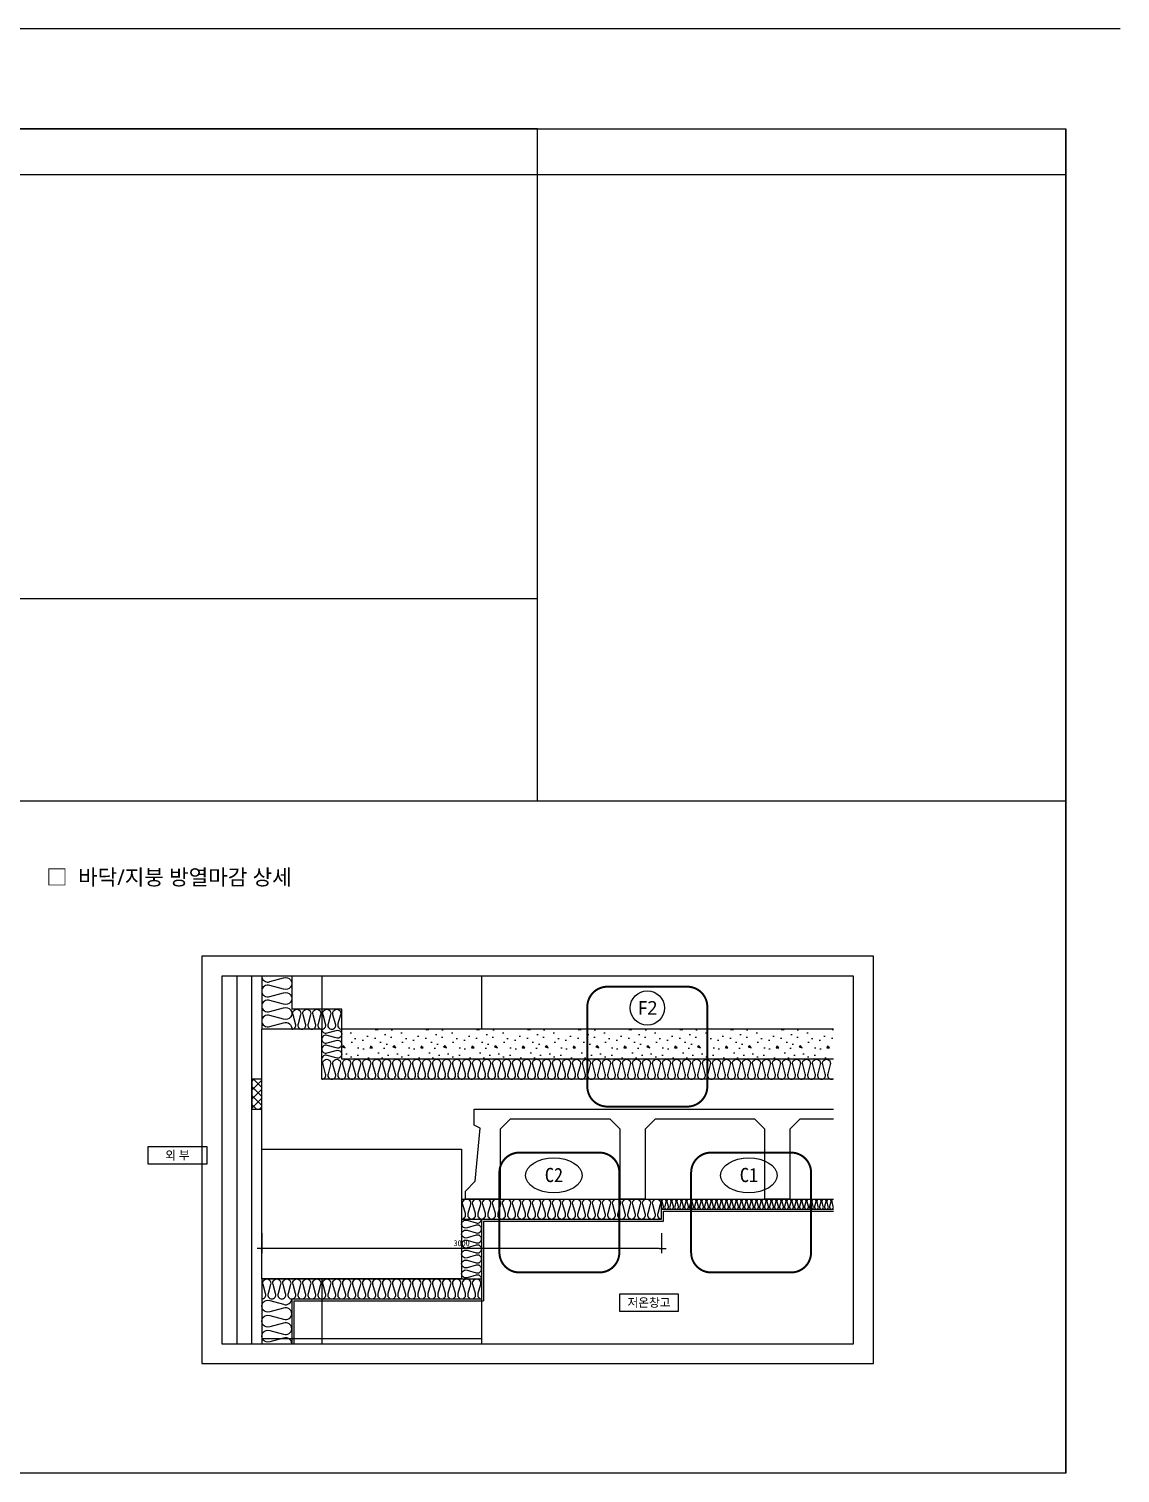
# Model space of a CAD drawing. Header units: millimetres. Extents: x 1008970 to 1091919, y 939088 to 948574.
# Drawn here: x 1033247 to 1040167, y 939179 to 948343 of the extents above; entities that cross this region are included whole.
import ezdxf
from ezdxf.enums import TextEntityAlignment as Align

# ---------------------------------------------------------------- set-up
doc = ezdxf.new("R2010")
doc.units = ezdxf.units.MM
doc.header["$LTSCALE"] = 5
doc.header["$MEASUREMENT"] = 0
doc.header["$PDSIZE"] = -10
doc.linetypes.add('HID', pattern=[2, 1.1, -0.9])
doc.layers.get('0').update_dxf_attribs({"linetype": 'CONTINUOUS'})
doc.layers.get('Defpoints').update_dxf_attribs({"color": 153, "linetype": 'CONTINUOUS'})
for name, color, linetype in [('5TXT', 7, 'CONTINUOUS'), ('CON', 2, 'CONTINUOUS'), ('DIM', 7, 'CONTINUOUS'), ('ELE2', 4, 'CONTINUOUS'), ('ELE5', 9, 'CONTINUOUS'), ('FIN', 5, 'CONTINUOUS'), ('FIN(패널-50글라스울)', 6, 'CONTINUOUS'), ('HATCH', 9, 'CONTINUOUS'), ('TEXT', 7, 'CONTINUOUS'), ('WIND-COL', 252, 'CONTINUOUS'), ('단열재', 11, 'CONTINUOUS'), ('슬래브', 7, 'CONTINUOUS'), ('일람 벽체', 7, 'CONTINUOUS'), ('해치', 9, 'CONTINUOUS')]:
    doc.layers.add(name, color=color, linetype=linetype)
doc.styles.add('돋움', font='')
doc.styles.add('돋움체', font='')
doc.styles.add('맑은고딕', font='malgun.ttf')
doc.styles.add('한글', font='malgun.ttf')
doc.styles.get('돋움').set_extended_font_data('DotumChe')
doc.styles.get('돋움체').set_extended_font_data('DotumChe')
doc.dimstyles.new('SDIM', dxfattribs={"dimscale": 10, "dimtxt": 2.5, "dimasz": 1, "dimexe": 2, "dimexo": 2, "dimgap": 1, "dimtad": 1, "dimdsep": 46, "dimtxsty": '돋움', "dimblk1": '_RXDOT', "dimblk2": '_RXDOT', "dimsah": 1, "dimcen": 3, "dimclrd": 7, "dimclre": 7, "dimclrt": 3, "dimadec": 0, "dimazin": 0, "dimtfac": 1, "dimtix": 1, "dimtmove": 2, "dimatfit": 3, "dimfxl": 1, "dimtolj": 1, "dimtzin": 0, "dimarcsym": 0})

# ---------------------------------------------------------------- blocks, each defined once
blk = doc.blocks.new('_RXDOT')
at = {"color": 0, "linetype": 'ByBlock'}
blk.add_line((-1, 0), (2, 0), dxfattribs=at)
at = {"color": 0, "linetype": 'ByBlock', "const_width": 0.5}
blk.add_lwpolyline([(-0.25, 0, 1), (0.25, 0, 1)], format="xyb", close=True, dxfattribs=at)
blk = doc.blocks.new('*D27')
at = {"layer": 'Defpoints', "color": 0, "transparency": 16777216}
for p in [(1034723.8, 940730.8), (1037259.1, 940730.8), (1034723.8, 940604)]:
    blk.add_point(p, dxfattribs=at)
at = {"layer": 'DIM', "color": 7, "lineweight": -2, "transparency": 16777216}
for p, q in [((1034723.8, 940700.8), (1034723.8, 940574)), ((1037259.1, 940700.8), (1037259.1, 940574)), ((1037244.1, 940604), (1034738.8, 940604))]:
    blk.add_line(p, q, dxfattribs=at)
at = {"layer": 'DIM', "color": 7, "lineweight": -2, "transparency": 16777216, "xscale": 15, "yscale": 15, "zscale": 15, "rotation": 180}
blk.add_blockref('_RXDOT', (1034723.8, 940604), dxfattribs=at)
at = {"layer": 'DIM', "color": 7, "lineweight": -2, "transparency": 16777216, "xscale": 15, "yscale": 15, "zscale": 15}
blk.add_blockref('_RXDOT', (1037259.1, 940604), dxfattribs=at)
at = {"layer": 'DIM', "color": 3, "transparency": 16777216, "insert": (1035991.4, 940637.8), "char_height": 37.5, "attachment_point": 5, "style": '돋움'}
blk.add_mtext('\\A1;3000', dxfattribs=at)

msp = doc.modelspace()

# ---------------------------------------------------------------- hatches: boundary and pattern name
at = {"layer": 'HATCH'}
h = msp.add_hatch(dxfattribs=at)
h.set_pattern_fill('CONC', color=256, scale=12.676519)
h.set_pattern_definition([(0, (1028725.4, 951473.05), (0, 321.9836), [0, -321.9836]), (0, (1028728.64, 951360.35), (0, 321.9836), [0, -321.9836]), (0, (1028738.3, 951534.23), (0, 321.9836), [0, -321.9836]), (338.1986, (1028570.864, 951434.41), (965.95083, -321.98355), [34.6786, -1699.256]), (216.8699, (1028603.06, 951421.53), (965.95072, 643.9672), [16.099, -1593.819]), (130.6013, (1028590.183, 951411.872), (1609.918045, -1931.901175), [29.685, -2938.8565]), (206.5651, (1028483.93, 951373.23), (-321.9833, -321.984), [7.2, -712.777]), (326.3099, (1028477.49, 951370.014), (643.967, -321.984), [11.6094, -1149.319]), (108.4349, (1028487.15, 951363.57), (-321.9831, 643.9673), [10.182, -1008.0195]), (225, (1028690, 951341.04), (-5e-14, -321.9837), [13.6605, -441.693]), (0, (1028680.34, 951331.38), (321.9836, 321.9836), [19.319, -302.6646]), (135, (1028699.66, 951331.38), (-321.9837, 2e-14), [13.6605, -441.693]), (251.5651, (1028651.36, 951547.11), (321.9831, 643.9673), [10.182, -1008.0195]), (0, (1028648.14, 951537.45), (321.9836, 321.9836), [16.099, -305.8844]), (143.1301, (1028664.24, 951537.446), (-965.95072, 643.9672), [16.099, -1593.819]), (213.6901, (1028480.71, 951550.325), (643.967, 321.984), [11.6094, -1149.319]), (341.5651, (1028471.05, 951543.89), (-643.9673, 321.9831), [20.364, -997.8374]), (126.8699, (1028490.37, 951537.446), (643.9672, -965.95072), [16.099, -1593.819]), (0, (1028574.08, 951537.45), (0, 321.9836), [0, -321.9836]), (0, (1028487.15, 951453.73), (0, 321.9836), [0, -321.9836]), (0, (1028577.3, 951334.6), (0, 321.9836), [0, -321.9836]), (0, (1028664.24, 951434.4), (0, 321.9836), [0, -321.9836]), (0, (1028570.86, 951489.15), (0, 321.9836), [0, -321.9836]), (0, (1028500.03, 951498.8), (0, 321.9836), [0, -321.9836]), (0, (1028529, 951479.5), (0, 321.9836), [0, -321.9836]), (0, (1028516.13, 951402.2), (0, 321.9836), [0, -321.9836]), (0, (1028438.85, 951415.1), (0, 321.9836), [0, -321.9836]), (0, (1028442.07, 951489.15), (0, 321.9836), [0, -321.9836]), (0, (1028432.4, 951560), (0, 321.9836), [0, -321.9836]), (0, (1028532.23, 951572.86), (0, 321.9836), [0, -321.9836]), (0, (1028603.06, 951585.74), (0, 321.9836), [0, -321.9836]), (0, (1028715.76, 951572.86), (0, 321.9836), [0, -321.9836]), (0, (1028638.48, 951473.05), (0, 321.9836), [0, -321.9836]), (0, (1028606.28, 951531), (0, 321.9836), [0, -321.9836]), (0, (1028632.04, 951376.45), (0, 321.9836), [0, -321.9836]), (0, (1028535.45, 951360.35), (0, 321.9836), [0, -321.9836]), (0, (1028632.04, 951289.52), (0, 321.9836), [0, -321.9836]), (0, (1028525.8, 951308.84), (0, 321.9836), [0, -321.9836]), (0, (1028422.75, 951299.18), (0, 321.9836), [0, -321.9836]), (0, (1028461.4, 951283.08), (0, 321.9836), [0, -321.9836]), (0, (1028464.6, 951328.16), (0, 321.9836), [0, -321.9836]), (0, (1028680.34, 951276.64), (0, 321.9836), [0, -321.9836]), (0, (1028718.98, 951408.65), (0, 321.9836), [0, -321.9836]), (0, (1028702.88, 951505.25), (0, 321.9836), [0, -321.9836]), (0, (1028554.76, 951273.42), (0, 321.9836), [0, -321.9836])])
h.paths.add_polyline_path([(1035230.854, 941805.355), (1038348.846, 941805.355), (1038348.846, 941995.503), (1035230.854, 941995.503)])
at = {"layer": '해치'}
h = msp.add_hatch(dxfattribs=at)
h.set_pattern_fill('ANSI37', color=256, scale=12.676519, angle=360)
h.set_pattern_definition([(45, (841488.074, 887775.34), (-28.459597, 28.459597), []), (135, (841488.074, 887775.34), (-28.459597, -28.459597), [])])
h.paths.add_polyline_path([(1034660.41, 941678.59), (1034660.41, 941488.442), (1034723.799, 941488.442), (1034723.799, 941678.59)])

# ---------------------------------------------------------------- linework, layer by layer
for p, q in [((1040167.213, 948342.513), (1025770.333, 948342.513)), ((1036472.937, 943443.944), (1036472.937, 947708.687)), ((1039823.16, 939179.201), (1039823.16, 947708.687)), ((1025951.426, 943443.944), (1039823.16, 943443.944))]:
    msp.add_line(p, q)
for points in [[(1039823.16, 939179.201), (1025951.426, 939179.201), (1025951.426, 947708.687), (1039823.16, 947708.687)], [(1034003.16, 941252.046), (1034374.635, 941252.046), (1034374.635, 941139.566), (1034003.16, 941139.566)], [(1036994.038, 940317.192), (1037365.513, 940317.192), (1037365.513, 940204.712), (1036994.038, 940204.712)]]:
    msp.add_lwpolyline(points, close=True)
at = {"layer": '5TXT'}
for p, q in [((1036472.937, 947708.687), (1025951.426, 947708.687)), ((1025951.426, 947418.938), (1039823.16, 947418.938))]:
    msp.add_line(p, q, dxfattribs=at)
at = {"layer": 'CON', "ltscale": 5}
for p, q in [((1035104.089, 941995.503), (1034723.793, 941995.503)), ((1034723.793, 941234.912), (1034723.793, 941995.503)), ((1035104.089, 941678.59), (1035104.089, 941995.503)), ((1038348.846, 941678.59), (1035104.089, 941678.59))]:
    msp.add_line(p, q, dxfattribs=at)
at = {"layer": 'CON'}
msp.add_lwpolyline([(1035991.445, 941234.912), (1035991.445, 940410.938), (1034723.793, 940410.938), (1034723.793, 941234.912), (1035991.445, 941234.912), (1035991.445, 941234.912)], close=True, dxfattribs=at)
at = {"layer": 'Defpoints'}
msp.add_line((1026422.268, 944729.176), (1036472.937, 944729.176), dxfattribs=at)
at = {"layer": 'Defpoints', "color": 139}
for points in [[(1038602.377, 942459.703), (1034343.497, 942459.703), (1034343.497, 939873.693), (1038602.377, 939873.693)], [(1038475.611, 942332.937), (1034470.263, 942332.937), (1034470.263, 940000.458), (1038475.611, 940000.458)]]:
    msp.add_lwpolyline(points, close=True, dxfattribs=at)
at = {"layer": 'DIM', "color": 12, "linetype": 'HID', "ltscale": 3, "const_width": 12.677}
for points in [[(1037422.328, 941504.765, 0.41421356), (1037549.093, 941631.53), (1037549.093, 942138.59, 0.41421356), (1037422.328, 942265.356), (1036915.267, 942265.356, 0.41421356), (1036788.502, 942138.59), (1036788.502, 941631.53, 0.41421356), (1036915.267, 941504.765)], [(1036864.772, 940452.304, 0.41421356), (1036991.537, 940579.069), (1036991.537, 941086.13, 0.41421356), (1036864.772, 941212.895), (1036357.712, 941212.895, 0.41421356), (1036230.946, 941086.13), (1036230.946, 940579.069, 0.41421356), (1036357.712, 940452.304)], [(1038080.58, 940452.304, 0.41421356), (1038207.346, 940579.069), (1038207.346, 941086.13, 0.41421356), (1038080.58, 941212.895), (1037573.52, 941212.895, 0.41421356), (1037446.754, 941086.13), (1037446.754, 940579.069, 0.41421356), (1037573.52, 940452.304)]]:
    msp.add_lwpolyline(points, format="xyb", close=True, dxfattribs=at)
at = {"layer": 'ELE2'}
msp.add_line((1035991.445, 940917.999), (1038348.846, 940917.999), dxfattribs=at)
at = {"layer": 'ELE5', "ltscale": 1000}
for p, q in [((1034723.793, 942332.937), (1034723.793, 941995.503)), ((1036118.21, 942332.937), (1036118.21, 941995.503)), ((1034723.793, 940410.938), (1034723.793, 940000.458)), ((1034723.793, 940410.938), (1036118.21, 940410.938)), ((1036118.21, 940410.938), (1036118.21, 940000.458)), ((1036118.21, 940030.642), (1034723.793, 940030.642))]:
    msp.add_line(p, q, dxfattribs=at)
at = {"layer": 'FIN', "ltscale": 0.1}
msp.add_line((1038348.846, 941995.503), (1035230.854, 941995.503), dxfattribs=at)
at = {"layer": 'FIN'}
for p, q in [((1037271.773, 940841.94), (1038348.846, 940841.94)), ((1037271.773, 940778.557), (1037271.773, 940841.94)), ((1036130.887, 940778.557), (1037271.773, 940778.557)), ((1036130.887, 940778.557), (1036130.887, 940271.496)), ((1034926.617, 940271.496), (1036130.887, 940271.496)), ((1034926.617, 940271.496), (1034926.617, 940000.458))]:
    msp.add_line(p, q, dxfattribs=at)
at = {"layer": 'FIN(패널-50글라스울)', "ltscale": 0.1}
for p, q in [((1034565.337, 942332.937), (1034565.337, 940000.458)), ((1034660.41, 940000.458), (1034660.41, 942332.937))]:
    msp.add_line(p, q, dxfattribs=at)
at = {"layer": 'TEXT'}
msp.add_circle((1037169.4, 942130.438), 108.656, dxfattribs=at)
at = {"layer": 'WIND-COL', "ltscale": 0.1}
for p, q in [((1035104.089, 942332.937), (1035104.089, 941995.503)), ((1035104.089, 940410.938), (1035104.089, 940000.458))]:
    msp.add_line(p, q, dxfattribs=at)
at = {"layer": '단열재'}
for p, q in [((1034913.941, 942332.937), (1034913.941, 942122.268)), ((1035230.854, 942122.268), (1034913.941, 942122.268)), ((1035230.854, 941805.355), (1035230.854, 942122.268)), ((1038348.846, 941805.355), (1035230.854, 941805.355)), ((1037259.097, 940791.234), (1037259.097, 940917.999)), ((1037259.097, 940854.616), (1038348.846, 940854.616)), ((1035991.445, 940791.234), (1037259.097, 940791.234)), ((1036118.21, 940791.234), (1036118.21, 940284.173)), ((1034913.941, 940284.173), (1034913.941, 940000.458)), ((1034913.941, 940284.173), (1036118.21, 940284.173))]:
    msp.add_line(p, q, dxfattribs=at)
for points in [[(1034723.793, 942332.937, 0.52485566), (1034775.323, 942297.38), (1034862.411, 942320.958, -1.44919786), (1034862.411, 942249.843), (1034775.323, 942273.421, 0.52485566), (1034723.793, 942237.864, 0.52485566), (1034775.323, 942202.306), (1034862.411, 942225.884, -1.44919786), (1034862.411, 942154.769), (1034775.323, 942178.347, 0.52485566), (1034723.793, 942142.79, 0.52485566), (1034775.323, 942107.232), (1034862.411, 942130.81, -1.44919786), (1034862.411, 942059.695), (1034775.323, 942083.273, 0.52485566), (1034723.793, 942047.716, 0.52485566), (1034775.323, 942012.158), (1034862.411, 942035.736, -0.56489645), (1034913.652, 941995.503, -0.56489645)], [(1034913.941, 941995.503, 0.52485566), (1034937.646, 942029.856), (1034921.927, 942087.915, -1.44919786), (1034969.337, 942087.915), (1034953.618, 942029.856, 0.52485566), (1034977.323, 941995.503, 0.52485566), (1035001.028, 942029.856), (1034985.31, 942087.915, -1.44919786), (1035032.72, 942087.915), (1035017.001, 942029.856, 0.52485566), (1035040.706, 941995.503, 0.52485566), (1035064.411, 942029.856), (1035048.692, 942087.915, -1.44919786), (1035096.102, 942087.915), (1035080.383, 942029.856, 0.52485566), (1035104.089, 941995.503, 0.52485566), (1035127.794, 942029.856), (1035112.075, 942087.915, -1.44919786), (1035159.485, 942087.915), (1035143.766, 942029.856, 0.52485566), (1035167.471, 941995.503, 0.52485566), (1035191.176, 942029.856), (1035175.457, 942087.915, -1.44919786), (1035222.868, 942087.915), (1035207.149, 942029.856, 0.52485566), (1035230.854, 941995.503)], [(1035104.089, 941995.503, 0.52485566), (1035138.442, 941971.798), (1035196.5, 941987.517, -1.44919786), (1035196.5, 941940.107), (1035138.442, 941955.825, 0.52485566), (1035104.089, 941932.12, 0.52485566), (1035138.442, 941908.415), (1035196.5, 941924.134, -1.44919786), (1035196.5, 941876.724), (1035138.442, 941892.443, 0.52485566), (1035104.089, 941868.738, 0.52485566), (1035138.442, 941845.033), (1035196.5, 941860.751, -1.44919786), (1035196.5, 941813.341), (1035138.442, 941829.06, 0.52485566), (1035104.089, 941805.355)], [(1035104.089, 941678.59, 0.52485566), (1035127.794, 941712.943), (1035112.075, 941771.002, -1.44919786), (1035159.485, 941771.002), (1035143.766, 941712.943, 0.52485566), (1035167.471, 941678.59, 0.52485566), (1035191.176, 941712.943), (1035175.457, 941771.002, -1.44919786), (1035222.868, 941771.002), (1035207.149, 941712.943, 0.52485566), (1035230.854, 941678.59, 0.52485566), (1035254.559, 941712.943), (1035238.84, 941771.002, -1.44919786), (1035286.25, 941771.002), (1035270.531, 941712.943, 0.52485566), (1035294.236, 941678.59, 0.52485566), (1035317.941, 941712.943), (1035302.223, 941771.002, -1.44919786), (1035349.633, 941771.002), (1035333.914, 941712.943, 0.52485566), (1035357.619, 941678.59, 0.52485566), (1035381.324, 941712.943), (1035365.605, 941771.002, -1.44919786), (1035413.015, 941771.002), (1035397.296, 941712.943, 0.52485566), (1035421.002, 941678.59, 0.52485566), (1035444.707, 941712.943), (1035428.988, 941771.002, -1.44919786), (1035476.398, 941771.002), (1035460.679, 941712.943, 0.52485566), (1035484.384, 941678.59, 0.52485566), (1035508.089, 941712.943), (1035492.37, 941771.002, -1.44919786), (1035539.781, 941771.002), (1035524.062, 941712.943, 0.52485566), (1035547.767, 941678.59, 0.52485566), (1035571.472, 941712.943), (1035555.753, 941771.002, -1.44919786), (1035603.163, 941771.002), (1035587.444, 941712.943, 0.52485566), (1035611.149, 941678.59, 0.52485566), (1035634.854, 941712.943), (1035619.136, 941771.002, -1.44919786), (1035666.546, 941771.002), (1035650.827, 941712.943, 0.52485566), (1035674.532, 941678.59, 0.52485566), (1035698.237, 941712.943), (1035682.518, 941771.002, -1.44919786), (1035729.928, 941771.002), (1035714.209, 941712.943, 0.52485566), (1035737.915, 941678.59, 0.52485566), (1035761.62, 941712.943), (1035745.901, 941771.002, -1.44919786), (1035793.311, 941771.002), (1035777.592, 941712.943, 0.52485566), (1035801.297, 941678.59, 0.52485566), (1035825.002, 941712.943), (1035809.283, 941771.002, -1.44919786), (1035856.693, 941771.002), (1035840.975, 941712.943, 0.52485566), (1035864.68, 941678.59, 0.52485566), (1035888.385, 941712.943), (1035872.666, 941771.002, -1.44919786), (1035920.076, 941771.002), (1035904.357, 941712.943, 0.52485566), (1035928.062, 941678.59, 0.52485566), (1035951.767, 941712.943), (1035936.049, 941771.002, -1.44919786), (1035983.459, 941771.002), (1035967.74, 941712.943, 0.52485566), (1035991.445, 941678.59, 0.52485566), (1036015.15, 941712.943), (1035999.431, 941771.002, -1.44919786), (1036046.841, 941771.002), (1036031.122, 941712.943, 0.52485566), (1036054.827, 941678.59, 0.52485566), (1036078.533, 941712.943), (1036062.814, 941771.002, -1.44919786), (1036110.224, 941771.002), (1036094.505, 941712.943, 0.52485566), (1036118.21, 941678.59, 0.52485566), (1036141.915, 941712.943), (1036126.196, 941771.002, -1.44919786), (1036173.606, 941771.002), (1036157.888, 941712.943, 0.52485566), (1036181.593, 941678.59, 0.52485566), (1036205.298, 941712.943), (1036189.579, 941771.002, -1.44919786), (1036236.989, 941771.002), (1036221.27, 941712.943, 0.52485566), (1036244.975, 941678.59, 0.52485566), (1036268.68, 941712.943), (1036252.961, 941771.002, -1.44919786), (1036300.372, 941771.002), (1036284.653, 941712.943, 0.52485566), (1036308.358, 941678.59, 0.52485566), (1036332.063, 941712.943), (1036316.344, 941771.002, -1.44919786), (1036363.754, 941771.002), (1036348.035, 941712.943, 0.52485566), (1036371.74, 941678.59, 0.52485566), (1036395.446, 941712.943), (1036379.727, 941771.002, -1.44919786), (1036427.137, 941771.002), (1036411.418, 941712.943, 0.52485566), (1036435.123, 941678.59, 0.52485566), (1036458.828, 941712.943), (1036443.109, 941771.002, -1.44919786), (1036490.519, 941771.002), (1036474.801, 941712.943, 0.52485566), (1036498.506, 941678.59, 0.52485566), (1036522.211, 941712.943), (1036506.492, 941771.002, -1.44919786), (1036553.902, 941771.002), (1036538.183, 941712.943, 0.52485566), (1036561.888, 941678.59, 0.52485566), (1036585.593, 941712.943), (1036569.874, 941771.002, -1.44919786), (1036617.285, 941771.002), (1036601.566, 941712.943, 0.52485566), (1036625.271, 941678.59, 0.52485566), (1036648.976, 941712.943), (1036633.257, 941771.002, -1.44919786), (1036680.667, 941771.002), (1036664.948, 941712.943, 0.52485566), (1036688.653, 941678.59, 0.52485566), (1036712.359, 941712.943), (1036696.64, 941771.002, -1.44919786), (1036744.05, 941771.002), (1036728.331, 941712.943, 0.52485566), (1036752.036, 941678.59, 0.52485566), (1036775.741, 941712.943), (1036760.022, 941771.002, -1.44919786), (1036807.432, 941771.002), (1036791.714, 941712.943, 0.52485566), (1036815.419, 941678.59, 0.52485566), (1036839.124, 941712.943), (1036823.405, 941771.002, -1.44919786), (1036870.815, 941771.002), (1036855.096, 941712.943, 0.52485566), (1036878.801, 941678.59, 0.52485566), (1036902.506, 941712.943), (1036886.787, 941771.002, -1.44919786), (1036934.198, 941771.002), (1036918.479, 941712.943, 0.52485566), (1036942.184, 941678.59, 0.52485566), (1036965.889, 941712.943), (1036950.17, 941771.002, -1.44919786), (1036997.58, 941771.002), (1036981.861, 941712.943, 0.52485566), (1037005.566, 941678.59, 0.52485566), (1037029.271, 941712.943), (1037013.553, 941771.002, -1.44919786), (1037060.963, 941771.002), (1037045.244, 941712.943, 0.52485566), (1037068.949, 941678.59, 0.52485566), (1037092.654, 941712.943), (1037076.935, 941771.002, -1.44919786), (1037124.345, 941771.002), (1037108.627, 941712.943, 0.52485566), (1037132.332, 941678.59, 0.52485566), (1037156.037, 941712.943), (1037140.318, 941771.002, -1.44919786), (1037187.728, 941771.002), (1037172.009, 941712.943, 0.52485566), (1037195.714, 941678.59, 0.52485566), (1037219.419, 941712.943), (1037203.7, 941771.002, -1.44919786), (1037251.111, 941771.002), (1037235.392, 941712.943, 0.52485566), (1037259.097, 941678.59, 0.52485566), (1037282.802, 941712.943), (1037267.083, 941771.002, -1.44919786), (1037314.493, 941771.002), (1037298.774, 941712.943, 0.52485566), (1037322.479, 941678.59, 0.52485566), (1037346.184, 941712.943), (1037330.466, 941771.002, -1.44919786), (1037377.876, 941771.002), (1037362.157, 941712.943, 0.52485566), (1037385.862, 941678.59, 0.52485566), (1037409.567, 941712.943), (1037393.848, 941771.002, -1.44919786), (1037441.258, 941771.002), (1037425.539, 941712.943, 0.52485566), (1037449.245, 941678.59, 0.52485566), (1037472.95, 941712.943), (1037457.231, 941771.002, -1.44919786), (1037504.641, 941771.002), (1037488.922, 941712.943, 0.52485566), (1037512.627, 941678.59, 0.52485566), (1037536.332, 941712.943), (1037520.613, 941771.002, -1.44919786), (1037568.024, 941771.002), (1037552.305, 941712.943, 0.52485566), (1037576.01, 941678.59, 0.52485566), (1037599.715, 941712.943), (1037583.996, 941771.002, -1.44919786), (1037631.406, 941771.002), (1037615.687, 941712.943, 0.52485566), (1037639.392, 941678.59, 0.52485566), (1037663.097, 941712.943), (1037647.379, 941771.002, -1.44919786), (1037694.789, 941771.002), (1037679.07, 941712.943, 0.52485566), (1037702.775, 941678.59, 0.52485566), (1037726.48, 941712.943), (1037710.761, 941771.002, -1.44919786), (1037758.171, 941771.002), (1037742.452, 941712.943, 0.52485566), (1037766.158, 941678.59, 0.52485566), (1037789.863, 941712.943), (1037774.144, 941771.002, -1.44919786), (1037821.554, 941771.002), (1037805.835, 941712.943, 0.52485566), (1037829.54, 941678.59, 0.52485566), (1037853.245, 941712.943), (1037837.526, 941771.002, -1.44919786), (1037884.937, 941771.002), (1037869.218, 941712.943, 0.52485566), (1037892.923, 941678.59, 0.52485566), (1037916.628, 941712.943), (1037900.909, 941771.002, -1.44919786), (1037948.319, 941771.002), (1037932.6, 941712.943, 0.52485566), (1037956.305, 941678.59, 0.52485566), (1037980.01, 941712.943), (1037964.292, 941771.002, -1.44919786), (1038011.702, 941771.002), (1037995.983, 941712.943, 0.52485566), (1038019.688, 941678.59, 0.52485566), (1038043.393, 941712.943), (1038027.674, 941771.002, -1.44919786), (1038075.084, 941771.002), (1038059.365, 941712.943, 0.52485566), (1038083.071, 941678.59, 0.52485566), (1038106.776, 941712.943), (1038091.057, 941771.002, -1.44919786), (1038138.467, 941771.002), (1038122.748, 941712.943, 0.52485566), (1038146.453, 941678.59, 0.52485566), (1038170.158, 941712.943), (1038154.439, 941771.002, -1.44919786), (1038201.85, 941771.002), (1038186.131, 941712.943, 0.52485566), (1038209.836, 941678.59, 0.52485566), (1038233.541, 941712.943), (1038217.822, 941771.002, -1.44919786), (1038265.232, 941771.002), (1038249.513, 941712.943, 0.52485566), (1038273.218, 941678.59, 0.52485566), (1038296.923, 941712.943), (1038281.205, 941771.002, -1.44919786), (1038328.615, 941771.002), (1038312.896, 941712.943, 0.52485566), (1038336.601, 941678.59, 0.1266673), (1038348.846, 941681.744, 0.1266673)], [(1035991.445, 940791.234, 0.52485566), (1036015.15, 940825.587), (1035999.431, 940883.645, -1.44919786), (1036046.841, 940883.645), (1036031.122, 940825.587, 0.52485566), (1036054.827, 940791.234, 0.52485566), (1036078.533, 940825.587), (1036062.814, 940883.645, -1.44919786), (1036110.224, 940883.645), (1036094.505, 940825.587, 0.52485566), (1036118.21, 940791.234, 0.52485566), (1036141.915, 940825.587), (1036126.196, 940883.645, -1.44919786), (1036173.606, 940883.645), (1036157.888, 940825.587, 0.52485566), (1036181.593, 940791.234, 0.52485566), (1036205.298, 940825.587), (1036189.579, 940883.645, -1.44919786), (1036236.989, 940883.645), (1036221.27, 940825.587, 0.52485566), (1036244.975, 940791.234, 0.52485566), (1036268.68, 940825.587), (1036252.961, 940883.645, -1.44919786), (1036300.372, 940883.645), (1036284.653, 940825.587, 0.52485566), (1036308.358, 940791.234, 0.52485566), (1036332.063, 940825.587), (1036316.344, 940883.645, -1.44919786), (1036363.754, 940883.645), (1036348.035, 940825.587, 0.52485566), (1036371.74, 940791.234, 0.52485566), (1036395.446, 940825.587), (1036379.727, 940883.645, -1.44919786), (1036427.137, 940883.645), (1036411.418, 940825.587, 0.52485566), (1036435.123, 940791.234, 0.52485566), (1036458.828, 940825.587), (1036443.109, 940883.645, -1.44919786), (1036490.519, 940883.645), (1036474.801, 940825.587, 0.52485566), (1036498.506, 940791.234, 0.52485566), (1036522.211, 940825.587), (1036506.492, 940883.645, -1.44919786), (1036553.902, 940883.645), (1036538.183, 940825.587, 0.52485566), (1036561.888, 940791.234, 0.52485566), (1036585.593, 940825.587), (1036569.874, 940883.645, -1.44919786), (1036617.285, 940883.645), (1036601.566, 940825.587, 0.52485566), (1036625.271, 940791.234, 0.52485566), (1036648.976, 940825.587), (1036633.257, 940883.645, -1.44919786), (1036680.667, 940883.645), (1036664.948, 940825.587, 0.52485566), (1036688.653, 940791.234, 0.52485566), (1036712.359, 940825.587), (1036696.64, 940883.645, -1.44919786), (1036744.05, 940883.645), (1036728.331, 940825.587, 0.52485566), (1036752.036, 940791.234, 0.52485566), (1036775.741, 940825.587), (1036760.022, 940883.645, -1.44919786), (1036807.432, 940883.645), (1036791.714, 940825.587, 0.52485566), (1036815.419, 940791.234, 0.52485566), (1036839.124, 940825.587), (1036823.405, 940883.645, -1.44919786), (1036870.815, 940883.645), (1036855.096, 940825.587, 0.52485566), (1036878.801, 940791.234, 0.52485566), (1036902.506, 940825.587), (1036886.787, 940883.645, -1.44919786), (1036934.198, 940883.645), (1036918.479, 940825.587, 0.52485566), (1036942.184, 940791.234, 0.52485566), (1036965.889, 940825.587), (1036950.17, 940883.645, -1.44919786), (1036997.58, 940883.645), (1036981.861, 940825.587, 0.52485566), (1037005.566, 940791.234, 0.52485566), (1037029.271, 940825.587), (1037013.553, 940883.645, -1.44919786), (1037060.963, 940883.645), (1037045.244, 940825.587, 0.52485566), (1037068.949, 940791.234, 0.52485566), (1037092.654, 940825.587), (1037076.935, 940883.645, -1.44919786), (1037124.345, 940883.645), (1037108.627, 940825.587, 0.52485566), (1037132.332, 940791.234, 0.52485566), (1037156.037, 940825.587), (1037140.318, 940883.645, -1.44919786), (1037187.728, 940883.645), (1037172.009, 940825.587, 0.52485566), (1037195.714, 940791.234, 0.52485566), (1037219.419, 940825.587), (1037203.7, 940883.645, -1.44919786), (1037251.111, 940883.645), (1037235.392, 940825.587, 0.52485566), (1037259.097, 940791.234)], [(1037259.097, 940854.616, 0.52485566), (1037270.949, 940871.793), (1037263.09, 940900.822, -1.44919786), (1037286.795, 940900.822), (1037278.936, 940871.793, 0.52485566), (1037290.788, 940854.616, 0.52485566), (1037302.641, 940871.793), (1037294.781, 940900.822, -1.44919786), (1037318.486, 940900.822), (1037310.627, 940871.793, 0.52485566), (1037322.479, 940854.616, 0.52485566), (1037334.332, 940871.793), (1037326.472, 940900.822, -1.44919786), (1037350.178, 940900.822), (1037342.318, 940871.793, 0.52485566), (1037354.171, 940854.616, 0.52485566), (1037366.023, 940871.793), (1037358.164, 940900.822, -1.44919786), (1037381.869, 940900.822), (1037374.009, 940871.793, 0.52485566), (1037385.862, 940854.616, 0.52485566), (1037397.715, 940871.793), (1037389.855, 940900.822, -1.44919786), (1037413.56, 940900.822), (1037405.701, 940871.793, 0.52485566), (1037417.553, 940854.616, 0.52485566), (1037429.406, 940871.793), (1037421.546, 940900.822, -1.44919786), (1037445.251, 940900.822), (1037437.392, 940871.793, 0.52485566), (1037449.245, 940854.616, 0.52485566), (1037461.097, 940871.793), (1037453.238, 940900.822, -1.44919786), (1037476.943, 940900.822), (1037469.083, 940871.793, 0.52485566), (1037480.936, 940854.616, 0.52485566), (1037492.788, 940871.793), (1037484.929, 940900.822, -1.44919786), (1037508.634, 940900.822), (1037500.775, 940871.793, 0.52485566), (1037512.627, 940854.616, 0.52485566), (1037524.48, 940871.793), (1037516.62, 940900.822, -1.44919786), (1037540.325, 940900.822), (1037532.466, 940871.793, 0.52485566), (1037544.318, 940854.616, 0.52485566), (1037556.171, 940871.793), (1037548.312, 940900.822, -1.44919786), (1037572.017, 940900.822), (1037564.157, 940871.793, 0.52485566), (1037576.01, 940854.616, 0.52485566), (1037587.862, 940871.793), (1037580.003, 940900.822, -1.44919786), (1037603.708, 940900.822), (1037595.849, 940871.793, 0.52485566), (1037607.701, 940854.616, 0.52485566), (1037619.554, 940871.793), (1037611.694, 940900.822, -1.44919786), (1037635.399, 940900.822), (1037627.54, 940871.793, 0.52485566), (1037639.392, 940854.616, 0.52485566), (1037651.245, 940871.793), (1037643.385, 940900.822, -1.44919786), (1037667.091, 940900.822), (1037659.231, 940871.793, 0.52485566), (1037671.084, 940854.616, 0.52485566), (1037682.936, 940871.793), (1037675.077, 940900.822, -1.44919786), (1037698.782, 940900.822), (1037690.922, 940871.793, 0.52485566), (1037702.775, 940854.616, 0.52485566), (1037714.627, 940871.793), (1037706.768, 940900.822, -1.44919786), (1037730.473, 940900.822), (1037722.614, 940871.793, 0.52485566), (1037734.466, 940854.616, 0.52485566), (1037746.319, 940871.793), (1037738.459, 940900.822, -1.44919786), (1037762.164, 940900.822), (1037754.305, 940871.793, 0.52485566), (1037766.158, 940854.616, 0.52485566), (1037778.01, 940871.793), (1037770.151, 940900.822, -1.44919786), (1037793.856, 940900.822), (1037785.996, 940871.793, 0.52485566), (1037797.849, 940854.616, 0.52485566), (1037809.701, 940871.793), (1037801.842, 940900.822, -1.44919786), (1037825.547, 940900.822), (1037817.688, 940871.793, 0.52485566), (1037829.54, 940854.616, 0.52485566), (1037841.393, 940871.793), (1037833.533, 940900.822, -1.44919786), (1037857.238, 940900.822), (1037849.379, 940871.793, 0.52485566), (1037861.231, 940854.616, 0.52485566), (1037873.084, 940871.793), (1037865.225, 940900.822, -1.44919786), (1037888.93, 940900.822), (1037881.07, 940871.793, 0.52485566), (1037892.923, 940854.616, 0.52485566), (1037904.775, 940871.793), (1037896.916, 940900.822, -1.44919786), (1037920.621, 940900.822), (1037912.761, 940871.793, 0.52485566), (1037924.614, 940854.616, 0.52485566), (1037936.467, 940871.793), (1037928.607, 940900.822, -1.44919786), (1037952.312, 940900.822), (1037944.453, 940871.793, 0.52485566), (1037956.305, 940854.616, 0.52485566), (1037968.158, 940871.793), (1037960.298, 940900.822, -1.44919786), (1037984.004, 940900.822), (1037976.144, 940871.793, 0.52485566), (1037987.997, 940854.616, 0.52485566), (1037999.849, 940871.793), (1037991.99, 940900.822, -1.44919786), (1038015.695, 940900.822), (1038007.835, 940871.793, 0.52485566), (1038019.688, 940854.616, 0.52485566), (1038031.54, 940871.793), (1038023.681, 940900.822, -1.44919786), (1038047.386, 940900.822), (1038039.527, 940871.793, 0.52485566), (1038051.379, 940854.616, 0.52485566), (1038063.232, 940871.793), (1038055.372, 940900.822, -1.44919786), (1038079.077, 940900.822), (1038071.218, 940871.793, 0.52485566), (1038083.071, 940854.616, 0.52485566), (1038094.923, 940871.793), (1038087.064, 940900.822, -1.44919786), (1038110.769, 940900.822), (1038102.909, 940871.793, 0.52485566), (1038114.762, 940854.616, 0.52485566), (1038126.614, 940871.793), (1038118.755, 940900.822, -1.44919786), (1038142.46, 940900.822), (1038134.601, 940871.793, 0.52485566), (1038146.453, 940854.616, 0.52485566), (1038158.306, 940871.793), (1038150.446, 940900.822, -1.44919786), (1038174.151, 940900.822), (1038166.292, 940871.793, 0.52485566), (1038178.144, 940854.616, 0.52485566), (1038189.997, 940871.793), (1038182.138, 940900.822, -1.44919786), (1038205.843, 940900.822), (1038197.983, 940871.793, 0.52485566), (1038209.836, 940854.616, 0.52485566), (1038221.688, 940871.793), (1038213.829, 940900.822, -1.44919786), (1038237.534, 940900.822), (1038229.674, 940871.793, 0.52485566), (1038241.527, 940854.616, 0.52485566), (1038253.38, 940871.793), (1038245.52, 940900.822, -1.44919786), (1038269.225, 940900.822), (1038261.366, 940871.793, 0.52485566), (1038273.218, 940854.616, 0.52485566), (1038285.071, 940871.793), (1038277.211, 940900.822, -1.44919786), (1038300.916, 940900.822), (1038293.057, 940871.793, 0.52485566), (1038304.91, 940854.616, 0.52485566), (1038316.762, 940871.793), (1038308.903, 940900.822, -1.44919786), (1038332.608, 940900.822), (1038324.748, 940871.793, 0.52485566), (1038336.601, 940854.616, 0.52485566), (1038348.453, 940871.793), (1038340.594, 940900.822, -0.43630187), (1038348.846, 940917.477, -0.43630187)], [(1036118.21, 940410.938, 0.52485566), (1036083.857, 940434.643), (1036025.798, 940418.924, -1.44919786), (1036025.798, 940466.334), (1036083.857, 940450.616, 0.52485566), (1036118.21, 940474.321, 0.52485566), (1036083.857, 940498.026), (1036025.798, 940482.307, -1.44919786), (1036025.798, 940529.717), (1036083.857, 940513.998, 0.52485566), (1036118.21, 940537.703, 0.52485566), (1036083.857, 940561.408), (1036025.798, 940545.689, -1.44919786), (1036025.798, 940593.1), (1036083.857, 940577.381, 0.52485566), (1036118.21, 940601.086, 0.52485566), (1036083.857, 940624.791), (1036025.798, 940609.072, -1.44919786), (1036025.798, 940656.482), (1036083.857, 940640.763, 0.52485566), (1036118.21, 940664.468, 0.52485566), (1036083.857, 940688.174), (1036025.798, 940672.455, -1.44919786), (1036025.798, 940719.865), (1036083.857, 940704.146, 0.52485566), (1036118.21, 940727.851, 0.52485566), (1036083.857, 940751.556), (1036025.798, 940735.837, -1.44919786), (1036025.798, 940783.247), (1036083.857, 940767.529, 0.52485566), (1036118.21, 940791.234)], [(1034723.793, 940284.173, 0.52485566), (1034747.498, 940318.526), (1034731.779, 940376.585, -1.44919786), (1034779.189, 940376.585), (1034763.47, 940318.526, 0.52485566), (1034787.176, 940284.173, 0.52485566), (1034810.881, 940318.526), (1034795.162, 940376.585, -1.44919786), (1034842.572, 940376.585), (1034826.853, 940318.526, 0.52485566), (1034850.558, 940284.173, 0.52485566), (1034874.263, 940318.526), (1034858.544, 940376.585, -1.44919786), (1034905.955, 940376.585), (1034890.236, 940318.526, 0.52485566), (1034913.941, 940284.173, 0.52485566), (1034937.646, 940318.526), (1034921.927, 940376.585, -1.44919786), (1034969.337, 940376.585), (1034953.618, 940318.526, 0.52485566), (1034977.323, 940284.173, 0.52485566), (1035001.028, 940318.526), (1034985.31, 940376.585, -1.44919786), (1035032.72, 940376.585), (1035017.001, 940318.526, 0.52485566), (1035040.706, 940284.173, 0.52485566), (1035064.411, 940318.526), (1035048.692, 940376.585, -1.44919786), (1035096.102, 940376.585), (1035080.383, 940318.526, 0.52485566), (1035104.089, 940284.173, 0.52485566), (1035127.794, 940318.526), (1035112.075, 940376.585, -1.44919786), (1035159.485, 940376.585), (1035143.766, 940318.526, 0.52485566), (1035167.471, 940284.173, 0.52485566), (1035191.176, 940318.526), (1035175.457, 940376.585, -1.44919786), (1035222.868, 940376.585), (1035207.149, 940318.526, 0.52485566), (1035230.854, 940284.173, 0.52485566), (1035254.559, 940318.526), (1035238.84, 940376.585, -1.44919786), (1035286.25, 940376.585), (1035270.531, 940318.526, 0.52485566), (1035294.236, 940284.173, 0.52485566), (1035317.941, 940318.526), (1035302.223, 940376.585, -1.44919786), (1035349.633, 940376.585), (1035333.914, 940318.526, 0.52485566), (1035357.619, 940284.173, 0.52485566), (1035381.324, 940318.526), (1035365.605, 940376.585, -1.44919786), (1035413.015, 940376.585), (1035397.296, 940318.526, 0.52485566), (1035421.002, 940284.173, 0.52485566), (1035444.707, 940318.526), (1035428.988, 940376.585, -1.44919786), (1035476.398, 940376.585), (1035460.679, 940318.526, 0.52485566), (1035484.384, 940284.173, 0.52485566), (1035508.089, 940318.526), (1035492.37, 940376.585, -1.44919786), (1035539.781, 940376.585), (1035524.062, 940318.526, 0.52485566), (1035547.767, 940284.173, 0.52485566), (1035571.472, 940318.526), (1035555.753, 940376.585, -1.44919786), (1035603.163, 940376.585), (1035587.444, 940318.526, 0.52485566), (1035611.149, 940284.173, 0.52485566), (1035634.854, 940318.526), (1035619.136, 940376.585, -1.44919786), (1035666.546, 940376.585), (1035650.827, 940318.526, 0.52485566), (1035674.532, 940284.173, 0.52485566), (1035698.237, 940318.526), (1035682.518, 940376.585, -1.44919786), (1035729.928, 940376.585), (1035714.209, 940318.526, 0.52485566), (1035737.915, 940284.173, 0.52485566), (1035761.62, 940318.526), (1035745.901, 940376.585, -1.44919786), (1035793.311, 940376.585), (1035777.592, 940318.526, 0.52485566), (1035801.297, 940284.173, 0.52485566), (1035825.002, 940318.526), (1035809.283, 940376.585, -1.44919786), (1035856.693, 940376.585), (1035840.975, 940318.526, 0.52485566), (1035864.68, 940284.173, 0.52485566), (1035888.385, 940318.526), (1035872.666, 940376.585, -1.44919786), (1035920.076, 940376.585), (1035904.357, 940318.526, 0.52485566), (1035928.062, 940284.173, 0.52485566), (1035951.767, 940318.526), (1035936.049, 940376.585, -1.44919786), (1035983.459, 940376.585), (1035967.74, 940318.526, 0.52485566), (1035991.445, 940284.173, 0.52485566), (1036015.15, 940318.526), (1035999.431, 940376.585, -1.44919786), (1036046.841, 940376.585), (1036031.122, 940318.526, 0.52485566), (1036054.827, 940284.173, 0.52485566), (1036078.533, 940318.526), (1036062.814, 940376.585, -1.44919786), (1036110.224, 940376.585), (1036094.505, 940318.526, 0.52485565), (1036118.21, 940284.173, 0.52485565)], [(1034913.941, 940000.458, 0.52485566), (1034862.411, 940036.016), (1034775.323, 940012.437, -1.44919786), (1034775.323, 940083.553), (1034862.411, 940059.974, 0.52485566), (1034913.941, 940095.532, 0.52485566), (1034862.411, 940131.089), (1034775.323, 940107.511, -1.44919786), (1034775.323, 940178.626), (1034862.411, 940155.048, 0.52485566), (1034913.941, 940190.606, 0.52485566), (1034862.411, 940226.163), (1034775.323, 940202.585, -1.44919786), (1034775.323, 940273.7), (1034862.411, 940250.122, 0.52485566), (1034913.941, 940285.68)]]:
    msp.add_lwpolyline(points, format="xyb", dxfattribs=at)
at = {"layer": '슬래브', "ltscale": 0.1}
msp.add_lwpolyline([(1038348.846, 941425.06), (1038136.946, 941425.06), (1038073.563, 941361.677), (1038073.563, 940968.705), (1038073.563, 940968.705), (1038073.563, 940917.999), (1037915.107, 940917.999), (1037915.107, 940968.705), (1037915.107, 940968.705), (1037915.107, 941361.677), (1037851.724, 941425.06), (1037217.898, 941425.06), (1037154.516, 941361.677), (1037154.516, 940968.705), (1037154.516, 940968.705), (1037154.516, 940917.999), (1036996.059, 940917.999), (1036996.059, 940968.705), (1036996.059, 940968.705), (1036996.059, 941361.677), (1036932.676, 941425.06), (1036298.85, 941425.06), (1036235.468, 941361.677), (1036235.468, 940968.705), (1036235.468, 940968.705), (1036235.468, 940917.999), (1036016.798, 940917.999), (1036016.798, 940968.705), (1036076.378, 941032.087), (1036108.703, 941368.015), (1036070.674, 941387.03), (1036070.674, 941488.442), (1038348.846, 941488.442)], dxfattribs=at)
at = {"layer": '일람 벽체'}
for centre in [(1036575.948, 941068.228), (1037812.489, 941068.228)]:
    msp.add_ellipse(centre, major_axis=(178.914, 0), ratio=0.62025674, dxfattribs=at)
at = {"layer": '해치'}
msp.add_lwpolyline([(1034723.793, 941678.59), (1034660.41, 941678.59), (1034660.41, 941488.442), (1034723.793, 941488.442)], close=True, dxfattribs=at)

# ---------------------------------------------------------------- texts
at = {"style": '한글'}
for s, height, p in [('□  바닥/지붕 방열마감 상세', 98.77792, (1033357.56, 942960.039)), ('F2', 86.9247, (1037109.41, 942130.438))]:
    msp.add_text(s, height=height, dxfattribs=at).set_placement(p, align=Align.MIDDLE_LEFT)
at = {"layer": 'TEXT'}
for s, height, style, p in [('외 부', 54.3279, '맑은고딕', (1034188.898, 941195.806)), ('C2', 90, '돋움체', (1036576.787, 941070.805)), ('C1', 90, '돋움체', (1037813.328, 941070.805)), ('저온창고', 54.3279, '맑은고딕', (1037179.775, 940260.952))]:
    msp.add_text(s, height=height, dxfattribs=dict(at, style=style)).set_placement(p, align=Align.MIDDLE_CENTER)

# ---------------------------------------------------------------- dimensions: what is measured, and where the dimension line sits
at = {"layer": 'DIM'}
dim = msp.add_aligned_dim(p1=(1037259.097, 940730.752), p2=(1034723.793, 940730.752), distance=126.765, text='3000', dimstyle='SDIM', override={"dimscale": 15, "dimtxsty": '돋움'}, dxfattribs=at)
dim.commit()
dim.dimension.update_dxf_attribs({"geometry": '*D27', "text_midpoint": (1035991.445, 940637.762)})

doc.saveas('drawing.dxf')
